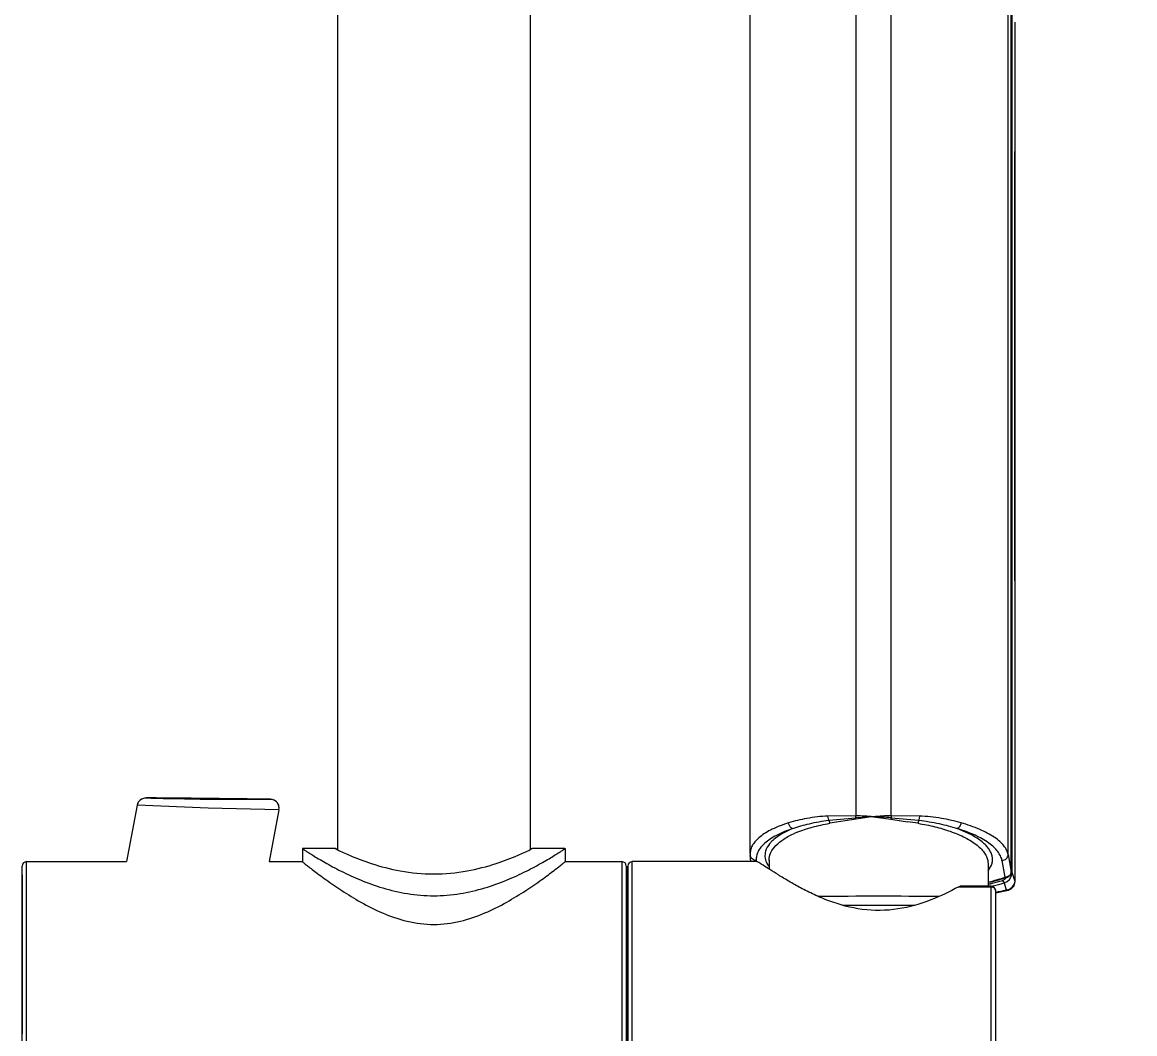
# Model space of a CAD drawing. Header units: millimetres. Extents: x 5438 to 6032, y -2661 to -1821.
# Drawn here: x 5611.39 to 5643.16, y -2220.83 to -2191.93 of the extents above; entities that cross this region are included whole.
import ezdxf

# ---------------------------------------------------------------- set-up
doc = ezdxf.new("R2010")
doc.units = ezdxf.units.MM
doc.header["$LTSCALE"] = 0.1
doc.layers.get('0').update_dxf_attribs({"lineweight": 15})
doc.layers.add('DIM', color=3, linetype='Continuous', lineweight=9)
doc.styles.get("Standard").update_dxf_attribs({"font": 'arial.ttf'})
doc.dimstyles.new('ISO-25', dxfattribs={"dimtxt": 2.5, "dimasz": 2.5, "dimexe": 1.25, "dimexo": 0.625, "dimtad": 1, "dimlfac": 5, "dimtxsty": 'Standard', "dimcen": 2.5, "dimadec": 0, "dimazin": 0, "dimtfac": 1, "dimtmove": 0, "dimatfit": 3, "dimfxl": 0, "dimarcsym": 0})

# ---------------------------------------------------------------- blocks, each defined once
blk = doc.blocks.new('*D122')
at = {"layer": 'Defpoints', "color": 0}
for p in [(5623.138, -2068.044), (5711.58, -2580.443), (5737.212, -2580.443)]:
    blk.add_point(p, dxfattribs=at)
at = {"layer": 'DIM', "color": 0, "lineweight": -2}
for p, q in [((5623.763, -2068.044), (5738.462, -2068.044)), ((5737.212, -2072.044), (5737.212, -2576.443)), ((5712.205, -2580.443), (5738.462, -2580.443))]:
    blk.add_line(p, q, dxfattribs=at)
at = {"layer": 'DIM', "color": 0}
for points in [[(5736.545, -2072.044), (5737.879, -2072.044), (5737.212, -2068.044)], [(5736.545, -2576.443), (5737.879, -2576.443), (5737.212, -2580.443)]]:
    blk.add_solid(points, dxfattribs=at)
at = {"layer": 'DIM', "color": 0, "insert": (5733.965, -2324.243), "char_height": 4, "attachment_point": 5, "rotation": 90}
blk.add_mtext('(2280)', dxfattribs=at)

msp = doc.modelspace()

# ---------------------------------------------------------------- linework, layer by layer
at = {"color": 7, "linetype": 'Continuous'}
for p, q in [((5620.3878, -2157.849), (5620.3878, -2215.5681)), ((5625.8878, -2157.849), (5625.8878, -2215.5681)), ((5632.1745, -2215.6747), (5632.1745, -2190.4082)), ((5635.1874, -2190.3913), (5635.1874, -2214.5958)), ((5636.2002, -2214.5956), (5636.2001, -2190.391)), ((5639.5414, -2215.7092), (5639.5414, -2191.0073)), ((5639.6307, -2191.1323), (5639.6294, -2192.4226)), ((5639.7374, -2216.4775), (5639.7372, -2191.929)), ((5639.6294, -2192.4226), (5639.6296, -2216.1852)), ((5614.9533, -2214.0949), (5614.8481, -2214.1018)), ((5614.9585, -2214.0895), (5614.9369, -2214.0901)), ((5614.9851, -2214.0891), (5614.9585, -2214.0895)), ((5618.422, -2214.1329), (5614.9714, -2214.0965)), ((5615.0177, -2214.0888), (5614.9851, -2214.0891)), ((5615.0196, -2214.0988), (5614.9922, -2214.0976)), ((5615.0789, -2214.0884), (5615.0177, -2214.0888)), ((5615.0735, -2214.1009), (5615.0196, -2214.0988)), ((5615.1435, -2214.1032), (5615.0735, -2214.1009)), ((5615.2165, -2214.0885), (5615.0789, -2214.0884)), ((5615.2621, -2214.1067), (5615.1435, -2214.1032)), ((5615.5803, -2214.0905), (5615.2165, -2214.0885)), ((5615.4098, -2214.1104), (5615.2621, -2214.1067)), ((5615.5861, -2214.1144), (5615.4098, -2214.1104)), ((5616.2139, -2214.0962), (5615.5803, -2214.0905)), ((5615.7893, -2214.1185), (5615.5861, -2214.1144)), ((5616.0169, -2214.1225), (5615.7893, -2214.1185)), ((5616.2684, -2214.1264), (5616.0169, -2214.1225)), ((5617.8147, -2214.1143), (5616.2139, -2214.0962)), ((5616.4725, -2214.1291), (5616.2684, -2214.1264)), ((5616.6894, -2214.1316), (5616.4725, -2214.1291)), ((5616.9167, -2214.1339), (5616.6894, -2214.1316)), ((5617.1472, -2214.1357), (5616.9167, -2214.1339)), ((5617.3719, -2214.137), (5617.1472, -2214.1357)), ((5617.5825, -2214.1377), (5617.3719, -2214.137)), ((5617.7721, -2214.138), (5617.5825, -2214.1377)), ((5617.9364, -2214.1379), (5617.7721, -2214.138)), ((5618.192, -2214.1202), (5617.8147, -2214.1143)), ((5618.0738, -2214.1374), (5617.9364, -2214.1379)), ((5618.2177, -2214.1364), (5618.0738, -2214.1374)), ((5618.3116, -2214.1226), (5618.192, -2214.1202)), ((5618.3216, -2214.1352), (5618.2177, -2214.1364)), ((5618.3764, -2214.1243), (5618.3116, -2214.1226)), ((5618.3761, -2214.1342), (5618.3216, -2214.1352)), ((5618.4029, -2214.1336), (5618.3761, -2214.1342)), ((5618.4096, -2214.1253), (5618.3764, -2214.1243)), ((5618.4229, -2214.133), (5618.4029, -2214.1336)), ((5618.4363, -2214.1263), (5618.4096, -2214.1253)), ((5614.6711, -2214.2954), (5614.3638, -2215.909)), ((5616.6936, -2214.3839), (5614.6711, -2214.2954)), ((5618.7181, -2214.4266), (5616.6936, -2214.3839)), ((5618.7181, -2214.4266), (5618.4357, -2215.909)), ((5618.7187, -2214.3362), (5618.7071, -2214.2933)), ((5618.7181, -2214.4266), (5618.7225, -2214.3755)), ((5618.7225, -2214.3765), (5618.7187, -2214.3362)), ((5618.7225, -2214.3765), (5618.7225, -2214.3755)), ((5635.1874, -2214.5958), (5634.3939, -2214.6054)), ((5634.4181, -2214.7271), (5634.3939, -2214.6054)), ((5634.4181, -2214.7271), (5635.1914, -2214.6549)), ((5634.4181, -2214.7271), (5634.4456, -2214.8141)), ((5635.1989, -2214.6969), (5634.4456, -2214.8141)), ((5635.1914, -2214.6549), (5635.1887, -2214.5958)), ((5635.6926, -2214.6243), (5635.1914, -2214.6549)), ((5635.6927, -2214.6243), (5636.1901, -2214.6967)), ((5636.1901, -2214.6967), (5636.2435, -2214.7048)), ((5636.1989, -2214.5956), (5636.1971, -2214.6546)), ((5636.2037, -2214.6551), (5636.1971, -2214.6546)), ((5636.1989, -2214.5956), (5636.2037, -2214.6551)), ((5637.0103, -2214.6048), (5636.2002, -2214.5956)), ((5636.2037, -2214.6551), (5636.9903, -2214.7266)), ((5636.2435, -2214.7048), (5636.6688, -2214.7668)), ((5636.9903, -2214.7266), (5636.9655, -2214.8135)), ((5637.0103, -2214.6048), (5636.9903, -2214.7266)), ((5638.4968, -2215.1468), (5638.0869, -2214.9651)), ((5619.3878, -2215.5342), (5619.3878, -2215.9087)), ((5620.3289, -2215.534), (5619.391, -2215.534)), ((5620.3258, -2215.534), (5620.3253, -2215.5342)), ((5620.3253, -2215.5342), (5620.381, -2215.5652)), ((5620.381, -2215.5555), (5620.3258, -2215.534)), ((5625.9498, -2215.534), (5625.8946, -2215.5555)), ((5625.8946, -2215.5652), (5625.9503, -2215.5342)), ((5626.8845, -2215.534), (5625.9467, -2215.534)), ((5625.9503, -2215.5342), (5625.9498, -2215.534)), ((5626.8878, -2215.5342), (5626.8878, -2215.9092)), ((5632.1746, -2215.675), (5632.1766, -2215.7251)), ((5632.1916, -2215.909), (5632.1766, -2215.7251)), ((5632.7183, -2215.8527), (5632.7183, -2215.8523)), ((5632.7219, -2215.9108), (5632.7183, -2215.8527)), ((5632.7183, -2215.8533), (5632.7183, -2216.1231)), ((5639.5414, -2215.7092), (5639.6294, -2216.1985)), ((5611.3878, -2225.5342), (5611.3878, -2216.034)), ((5611.5128, -2215.909), (5614.3638, -2215.909)), ((5611.5128, -2225.659), (5611.5128, -2215.9092)), ((5618.4357, -2215.909), (5619.3878, -2215.909)), ((5626.8878, -2215.909), (5628.5128, -2215.909)), ((5628.5128, -2215.9092), (5628.5128, -2225.659)), ((5628.6378, -2216.034), (5628.6378, -2225.5342)), ((5628.6379, -2216.0505), (5628.6378, -2220.8254)), ((5628.6783, -2216.034), (5628.6784, -2220.7607)), ((5628.6784, -2225.5342), (5628.6784, -2216.0339)), ((5628.8033, -2225.6589), (5628.8033, -2215.909)), ((5632.3677, -2215.909), (5628.8033, -2215.909)), ((5632.351, -2215.9102), (5632.3481, -2215.8751)), ((5632.6518, -2215.9589), (5632.6998, -2216.0386)), ((5638.9647, -2215.9093), (5638.9682, -2215.9586)), ((5638.9682, -2215.9586), (5638.9683, -2215.9679)), ((5638.9683, -2215.9667), (5638.9683, -2216.6079)), ((5638.9747, -2216.1709), (5639.0661, -2216.0094)), ((5639.3639, -2215.8734), (5639.4505, -2216.3548)), ((5611.3877, -2216.284), (5611.3878, -2220.8254)), ((5638.9683, -2216.4835), (5639.0101, -2216.483)), ((5639.0101, -2216.483), (5639.067, -2216.4857)), ((5639.3766, -2216.4459), (5639.4236, -2216.5165)), ((5639.3909, -2216.3939), (5639.5152, -2216.3546)), ((5639.4236, -2216.5166), (5639.5123, -2216.4789)), ((5639.5141, -2216.3462), (5639.4505, -2216.3548)), ((5639.4505, -2216.3548), (5639.5152, -2216.3546)), ((5639.5123, -2216.4789), (5639.5775, -2216.4208)), ((5639.5152, -2216.3546), (5639.5169, -2216.354)), ((5639.5775, -2216.4208), (5639.6382, -2216.3144)), ((5639.6294, -2216.1985), (5639.6147, -2216.2603)), ((5639.6297, -2216.2016), (5639.6294, -2216.1985)), ((5639.6296, -2216.1852), (5639.6298, -2216.1852)), ((5639.6297, -2216.2016), (5639.6298, -2216.1854)), ((5639.6382, -2216.3144), (5639.6557, -2216.2168)), ((5639.6383, -2216.2167), (5639.6557, -2216.2178)), ((5639.6557, -2216.2016), (5639.6557, -2216.1854)), ((5639.6557, -2216.2208), (5639.6557, -2216.2016)), ((5639.7373, -2216.4775), (5639.6557, -2216.2168)), ((5639.7153, -2216.566), (5639.7373, -2216.4775)), ((5639.7373, -2216.4775), (5639.739, -2216.4776)), ((5638.1284, -2216.6264), (5638.1722, -2216.6079)), ((5638.1284, -2216.6264), (5639.0533, -2216.6264)), ((5639.0534, -2216.6079), (5638.172, -2216.6079)), ((5639.0494, -2216.5354), (5639.037, -2216.5385)), ((5639.0533, -2225.0529), (5639.0534, -2216.6079)), ((5639.1784, -2216.8002), (5639.5515, -2216.7197)), ((5639.1784, -2216.7329), (5639.1784, -2224.8351)), ((5639.4236, -2216.5166), (5639.4849, -2216.7121)), ((5639.4849, -2216.7121), (5639.5791, -2216.6926)), ((5639.5428, -2216.7215), (5639.4849, -2216.7121)), ((5639.5519, -2216.7196), (5639.5515, -2216.7197)), ((5639.5791, -2216.6926), (5639.6598, -2216.6414)), ((5639.6598, -2216.6414), (5639.7153, -2216.566)), ((5634.8137, -2217.1513), (5635.403, -2217.1505)), ((5635.403, -2217.1505), (5636.2809, -2217.1505)), ((5636.2809, -2217.1505), (5636.8797, -2217.1513)), ((5628.6784, -2220.7607), (5628.6783, -2225.5213))]:
    msp.add_line(p, q, dxfattribs=at)
for points in [[(5639.6301, -2208.9434), (5639.6297, -2202.8993), (5639.6296, -2200.2337), (5639.6296, -2197.7601), (5639.6296, -2195.452), (5639.6294, -2193.2895), (5639.6298, -2191.2502), (5639.7786, -2189.335)], [(5639.7389, -2216.4776), (5639.7337, -2199.3116), (5639.7387, -2191.9291)], [(5639.6298, -2216.1852), (5639.6302, -2212.4193), (5639.6301, -2208.9434)], [(5614.9369, -2214.0901), (5614.9276, -2214.0904), (5614.9189, -2214.0908), (5614.9103, -2214.0913), (5614.9011, -2214.092), (5614.8901, -2214.0931), (5614.8749, -2214.0954), (5614.8526, -2214.1003), (5614.8232, -2214.1102), (5614.7908, -2214.1261), (5614.758, -2214.1489), (5614.7276, -2214.1786), (5614.7019, -2214.2142), (5614.6823, -2214.255), (5614.6711, -2214.2954)], [(5614.9922, -2214.0976), (5614.9716, -2214.0965), (5614.9638, -2214.0961), (5614.9577, -2214.0957), (5614.9532, -2214.0953)], [(5618.4432, -2214.1321), (5618.4408, -2214.1322), (5618.4366, -2214.1324), (5618.4306, -2214.1327), (5618.4229, -2214.133)], [(5618.6651, -2214.2203), (5618.6375, -2214.1919), (5618.6079, -2214.1695), (5618.5779, -2214.1529), (5618.5493, -2214.1416), (5618.5247, -2214.135), (5618.5069, -2214.1317), (5618.4945, -2214.13), (5618.4848, -2214.1291), (5618.4761, -2214.1284), (5618.4673, -2214.1278), (5618.458, -2214.1273), (5618.4477, -2214.1268), (5618.4363, -2214.1263)], [(5618.7071, -2214.2933), (5618.6888, -2214.2544), (5618.6651, -2214.2203)], [(5639.067, -2216.4857), (5639.1726, -2216.4574), (5639.3909, -2216.3939)], [(5639.5166, -2216.3534), (5639.522, -2216.3514), (5639.5295, -2216.3483), (5639.537, -2216.3448), (5639.5444, -2216.3409), (5639.5518, -2216.3366), (5639.5591, -2216.3319), (5639.5663, -2216.3266), (5639.5736, -2216.3207), (5639.5808, -2216.3141)], [(5639.5808, -2216.3141), (5639.5879, -2216.3068), (5639.5946, -2216.2989), (5639.6011, -2216.2903), (5639.607, -2216.2811)], [(5639.607, -2216.2811), (5639.6124, -2216.2713), (5639.6171, -2216.261), (5639.6212, -2216.2503), (5639.6245, -2216.2392), (5639.627, -2216.2279), (5639.6287, -2216.2163), (5639.6295, -2216.2047), (5639.6297, -2216.2016)]]:
    msp.add_lwpolyline(points, dxfattribs=at)
for centre, radius, start, end in [((5614.9175, -2214.3424), 0.2508, 157.68694, 169.19709), ((5614.916, -2214.3419), 0.2492, 153.74245, 157.67857), ((5614.9169, -2214.3424), 0.2503, 145.53483, 153.73646), ((5614.9163, -2214.3419), 0.2495, 141.74568, 145.52947), ((5614.9172, -2214.3427), 0.2508, 132.36933, 141.73772), ((5614.9162, -2214.3416), 0.2493, 130.20293, 132.36154), ((5614.917, -2214.3427), 0.2506, 118.82044, 130.18779), ((5614.9163, -2214.3415), 0.2492, 117.06784, 118.80654), ((5614.917, -2214.343), 0.2508, 105.93671, 117.05605), ((5614.917, -2214.3404), 0.2482, 81.26685, 81.59182), ((5618.4137, -2214.2034), 0.071, 82.44791, 83.27973), ((5618.4725, -2214.3798), 0.25, 44.72953, 96.76269), ((5618.4731, -2214.3792), 0.2492, 42.00675, 44.73435), ((5618.4719, -2214.3802), 0.2508, 29.84914, 41.99168), ((5618.4734, -2214.3792), 0.2489, 28.88331, 29.82943), ((5618.4717, -2214.3801), 0.2508, 17.97286, 28.8689), ((5618.473, -2214.3796), 0.2495, 14.22342, 17.96199), ((5618.4721, -2214.3798), 0.2504, 4.83685, 14.21689), ((5618.4736, -2214.3797), 0.2489, 2.99581, 4.8277), ((5618.4732, -2214.3797), 0.2493, 0.96215, 2.99427), ((5634.4456, -2232.1962), 17.616, 85.94039, 87.58651), ((5634.6152, -2214.78), 0.5897, 8.10044, 12.25458), ((5638.8112, -2237.5446), 23.1314, 97.74801, 98.98413), ((5634.6603, -2236.042), 21.4425, 85.88992, 87.24033), ((5636.9548, -2232.3741), 17.7946, 92.43055, 94.06726), ((5637.2613, -2214.8526), 1.0824, 169.4624, 171.71949), ((5633.663, -2234.8134), 20.2707, 80.62366, 81.47254), ((5634.6308, -2217.801), 2.9507, 112.23198, 113.62392), ((5637.3607, -2217.2614), 2.4004, 60.39259, 61.75237), ((5633.5616, -2216.1064), 1.0939, 130.83024, 134.64147), ((5611.5127, -2216.034), 0.125, 90.0012, 179.92397), ((5628.5129, -2216.034), 0.125, 0.07014, 89.9988), ((5628.8033, -2216.034), 0.125, 89.99951, 179.93068), ((5633.1755, -2215.6926), 0.5875, 204.15589, 206.94701), ((5636.9836, -2208.6747), 8.0671, 284.54901, 285.66263), ((5637.124, -2208.8474), 7.9254, 284.35838, 286.51259), ((5637.2252, -2209.5163), 7.1914, 285.61963, 288.02524), ((5639.489, -2216.4776), 0.25, 284.58265, 0.08584), ((5639.0795, -2216.1854), 0.55, 358.63044, 0.01821), ((5639.6258, -2216.8552), 0.6387, 88.87607, 89.6098), ((5636.8735, -2207.8871), 8.9178, 283.68887, 284.04004), ((5636.9293, -2208.1096), 8.6885, 284.12369, 284.39613), ((5639.0533, -2216.7313), 0.1233, 88.68023, 89.9993), ((5639.0533, -2216.733), 0.125, 0.03429, 88.69266), ((5636.8073, -2207.4118), 9.4734, 283.80238, 284.05149), ((5636.9469, -2207.9535), 8.9141, 284.02642, 286.13128), ((5636.8254, -2206.4058), 10.6439, 282.86005, 284.46913), ((5639.5304, -2216.6386), 0.0837, 278.46364, 284.56121), ((5635.8442, -2802.1433), 585.2442, 89.8312101, 90.1702235)]:
    msp.add_arc(centre, radius, start, end, dxfattribs=at)
for points, knots in [([(5639.6557, -2216.1854), (5639.6557, -2215.1366), (5639.6556, -2213.0391), (5639.6554, -2209.8929), (5639.6552, -2206.7467), (5639.655, -2203.6005), (5639.6548, -2200.9787), (5639.6548, -2198.8812), (5639.6549, -2197.3081), (5639.655, -2195.735), (5639.6553, -2194.1619), (5639.6558, -2192.9821), (5639.6554, -2192.1957), (5639.6574, -2191.6726), (5639.6605, -2191.2804), (5639.6669, -2191.0193)], [0, 0, 0, 0, 0.1250179, 0.2500357, 0.3750536, 0.5000714, 0.6250891, 0.6875979, 0.7501067, 0.8126155, 0.8751239, 0.9376328, 0.9532554, 0.9688617, 1, 1, 1, 1]), ([(5614.9584, -2214.0957), (5614.9578, -2214.0956), (5614.9565, -2214.0955), (5614.9553, -2214.0953), (5614.9546, -2214.0953)], [0, 0, 0, 0, 0.499711, 1, 1, 1, 1]), ([(5633.2703, -2214.8014), (5633.1102, -2214.8526), (5632.8254, -2214.9587), (5632.5122, -2215.1412), (5632.3344, -2215.3039), (5632.2434, -2215.4229), (5632.1873, -2215.5464), (5632.1746, -2215.6321), (5632.1745, -2215.6734)], [0, 0, 0, 0, 0.3407407, 0.6145519, 0.727781, 0.8272792, 0.916236, 1, 1, 1, 1]), ([(5634.3939, -2214.6054), (5634.1931, -2214.6173), (5633.8137, -2214.66), (5633.4416, -2214.7472), (5633.2703, -2214.8014)], [0, 0, 0, 0, 0.5281082, 1, 1, 1, 1]), ([(5633.3876, -2214.9662), (5633.3732, -2214.961), (5633.3133, -2214.9241), (5633.2794, -2214.8545), (5633.2703, -2214.8014)], [0, 0, 0, 0, 0.2207771, 1, 1, 1, 1]), ([(5633.3876, -2214.9662), (5633.5427, -2214.9081), (5633.8831, -2214.8096), (5634.2319, -2214.7499), (5634.4181, -2214.7271)], [0, 0, 0, 0, 0.46886, 1, 1, 1, 1]), ([(5633.5144, -2215.0697), (5633.655, -2215.0122), (5633.9622, -2214.9116), (5634.2777, -2214.8431), (5634.4456, -2214.814)], [0, 0, 0, 0, 0.471407, 1, 1, 1, 1]), ([(5636.9655, -2214.8135), (5637.1283, -2214.8404), (5637.4392, -2214.9035), (5637.744, -2214.9922), (5637.8874, -2215.0423)], [0, 0, 0, 0, 0.5206403, 1, 1, 1, 1]), ([(5636.9903, -2214.7266), (5637.1859, -2214.7495), (5637.5562, -2214.8101), (5637.9187, -2214.9078), (5638.0869, -2214.9651)], [0, 0, 0, 0, 0.525596, 1, 1, 1, 1]), ([(5638.1972, -2214.8002), (5638.0132, -2214.7467), (5637.6199, -2214.6602), (5637.2199, -2214.6167), (5637.0103, -2214.6048)], [0, 0, 0, 0, 0.4772868, 1, 1, 1, 1]), ([(5638.1972, -2214.8002), (5638.1904, -2214.8368), (5638.1658, -2214.9014), (5638.1154, -2214.9537), (5638.0869, -2214.9651)], [0, 0, 0, 0, 0.548248, 1, 1, 1, 1]), ([(5639.5414, -2215.7092), (5639.5331, -2215.6649), (5639.5014, -2215.5741), (5639.417, -2215.4469), (5639.2966, -2215.3238), (5639.0754, -2215.155), (5638.7077, -2214.9657), (5638.3796, -2214.8539), (5638.1972, -2214.8002)], [0, 0, 0, 0, 0.0800347, 0.1685228, 0.2694874, 0.3849216, 0.6619057, 1, 1, 1, 1]), ([(5633.3876, -2214.9662), (5633.2294, -2215.018), (5633.0076, -2215.1064), (5632.7478, -2215.2573), (5632.5964, -2215.3709), (5632.4787, -2215.4902), (5632.3961, -2215.6151), (5632.3514, -2215.7448), (5632.3457, -2215.8326), (5632.3481, -2215.8751)], [0, 0, 0, 0, 0.3390704, 0.4832843, 0.6110716, 0.7236171, 0.8230744, 0.9133895, 1, 1, 1, 1]), ([(5632.7183, -2215.8526), (5632.7183, -2215.8178), (5632.7267, -2215.7464), (5632.7783, -2215.6019), (5632.9109, -2215.4262), (5633.1476, -2215.2436), (5633.3406, -2215.1448), (5633.4484, -2215.0976)], [0, 0, 0, 0, 0.0947433, 0.1932614, 0.4138715, 0.6804988, 1, 1, 1, 1]), ([(5633.3876, -2214.9662), (5633.2824, -2215.009), (5633.0929, -2215.0984), (5632.9186, -2215.2163), (5632.8464, -2215.2787)], [0, 0, 0, 0, 0.5432484, 1, 1, 1, 1]), ([(5637.8874, -2215.0423), (5638.0356, -2215.094), (5638.3029, -2215.2035), (5638.5986, -2215.3846), (5638.7752, -2215.5441), (5638.8713, -2215.6618), (5638.937, -2215.7829), (5638.9594, -2215.8679), (5638.9645, -2215.9092)], [0, 0, 0, 0, 0.3263223, 0.5990036, 0.7154577, 0.8196439, 0.9134398, 1, 1, 1, 1]), ([(5639.3639, -2215.8734), (5639.3549, -2215.8296), (5639.3249, -2215.7399), (5639.2466, -2215.6119), (5639.1325, -2215.4885), (5638.9228, -2215.3206), (5638.5736, -2215.1312), (5638.2611, -2215.0175), (5638.0869, -2214.9651)], [0, 0, 0, 0, 0.0821666, 0.1722526, 0.2740998, 0.3898245, 0.6653057, 1, 1, 1, 1]), ([(5639.0661, -2216.0094), (5639.0789, -2215.975), (5639.0966, -2215.9037), (5639.0962, -2215.7929), (5639.0682, -2215.6825), (5639.0134, -2215.574), (5638.9329, -2215.4679), (5638.7839, -2215.3226), (5638.6464, -2215.2311), (5638.5467, -2215.1744)], [0, 0, 0, 0, 0.1028705, 0.2035474, 0.3072654, 0.4187604, 0.5416976, 0.6786464, 1, 1, 1, 1]), ([(5619.3878, -2215.5342), (5619.3878, -2215.5364), (5619.3971, -2215.5408), (5619.4089, -2215.5519), (5619.4341, -2215.5679), (5619.4666, -2215.5901), (5619.509, -2215.6175), (5619.5823, -2215.6646), (5619.6949, -2215.7347), (5619.8535, -2215.8302), (5620.0418, -2215.9392), (5620.2574, -2216.0578), (5620.5912, -2216.2305), (5621.0624, -2216.4481), (5621.6925, -2216.6775), (5622.3934, -2216.842), (5622.8869, -2216.8831), (5623.1378, -2216.8831)], [0, 0, 0, 0, 0.0016517, 0.0060602, 0.0132201, 0.0230811, 0.0355636, 0.0505835, 0.0878355, 0.1339842, 0.1880867, 0.2492643, 0.3166753, 0.4670738, 0.6342358, 0.8137088, 1, 1, 1, 1]), ([(5623.1378, -2216.8831), (5623.3887, -2216.8831), (5623.8822, -2216.842), (5624.5829, -2216.6772), (5625.2133, -2216.4481), (5625.6847, -2216.2309), (5626.0183, -2216.0579), (5626.2337, -2215.9391), (5626.4219, -2215.8302), (5626.5806, -2215.7347), (5626.6932, -2215.6646), (5626.7665, -2215.6175), (5626.8089, -2215.5901), (5626.8413, -2215.5678), (5626.8666, -2215.5519), (5626.8784, -2215.5408), (5626.8878, -2215.5364), (5626.8878, -2215.5342)], [0, 0, 0, 0, 0.1862833, 0.3657442, 0.5329452, 0.6833844, 0.7507461, 0.8118791, 0.8659765, 0.9121428, 0.9493976, 0.9644124, 0.9768887, 0.9867481, 0.9939171, 0.998341, 1, 1, 1, 1]), ([(5632.793, -2215.3281), (5632.7709, -2215.35), (5632.6948, -2215.4325), (5632.6355, -2215.533), (5632.6131, -2215.6111)], [0, 0, 0, 0, 0.2769391, 1, 1, 1, 1]), ([(5620.381, -2215.5652), (5620.4956, -2215.623), (5620.8145, -2215.767), (5621.4084, -2215.9933), (5622.2109, -2216.2017), (5622.8176, -2216.2587), (5623.1378, -2216.2587)], [0, 0, 0, 0, 0.1343981, 0.3661305, 0.6647216, 1, 1, 1, 1]), ([(5623.1378, -2216.2587), (5623.458, -2216.2587), (5624.0646, -2216.2017), (5624.8671, -2215.9933), (5625.461, -2215.767), (5625.7799, -2215.623), (5625.8946, -2215.5652)], [0, 0, 0, 0, 0.3352663, 0.6338579, 0.8655952, 1, 1, 1, 1]), ([(5632.3481, -2215.8751), (5632.3268, -2215.8749), (5632.2843, -2215.8673), (5632.2291, -2215.8349), (5632.1899, -2215.7857), (5632.1783, -2215.7455), (5632.1766, -2215.7254)], [0, 0, 0, 0, 0.25725, 0.5100009, 0.7568321, 1, 1, 1, 1]), ([(5632.6131, -2215.6111), (5632.5983, -2215.6629), (5632.5865, -2215.7746), (5632.6167, -2215.8824), (5632.6394, -2215.933)], [0, 0, 0, 0, 0.4923161, 1, 1, 1, 1]), ([(5639.3639, -2215.8734), (5639.3866, -2215.8733), (5639.432, -2215.8646), (5639.4903, -2215.8284), (5639.5305, -2215.7742), (5639.5409, -2215.7306), (5639.5414, -2215.7092)], [0, 0, 0, 0, 0.2561729, 0.5098897, 0.7578482, 1, 1, 1, 1]), ([(5619.3878, -2215.9092), (5619.3878, -2215.9092), (5619.3878, -2215.9093), (5619.3878, -2215.9094), (5619.3879, -2215.9094)], [0, 0, 0, 0, 0.433888, 1, 1, 1, 1]), ([(5619.3879, -2215.9094), (5619.392, -2215.9186), (5619.4257, -2215.9385), (5619.4808, -2215.991), (5619.5808, -2216.0656), (5619.7106, -2216.1671), (5619.8728, -2216.2886), (5620.1402, -2216.4837), (5620.5319, -2216.7522), (5621.0662, -2217.0822), (5621.6833, -2217.3942), (5622.3794, -2217.6352), (5622.8825, -2217.7019), (5623.1378, -2217.7019)], [0, 0, 0, 0, 0.0071352, 0.025799, 0.0553127, 0.094748, 0.1430095, 0.1989192, 0.3295377, 0.479669, 0.6440742, 0.8189461, 1, 1, 1, 1]), ([(5623.1378, -2217.7019), (5623.3931, -2217.7019), (5623.8963, -2217.6352), (5624.5925, -2217.3942), (5625.2096, -2217.0821), (5625.744, -2216.752), (5626.1357, -2216.4835), (5626.4031, -2216.2884), (5626.5653, -2216.1669), (5626.695, -2216.0654), (5626.795, -2215.9909), (5626.8499, -2215.9383), (5626.8838, -2215.9186), (5626.8877, -2215.9094)], [0, 0, 0, 0, 0.1810736, 0.3559709, 0.5204007, 0.6705512, 0.8011765, 0.8570871, 0.9053398, 0.9447653, 0.9742601, 0.992897, 1, 1, 1, 1]), ([(5626.8877, -2215.9094), (5626.8878, -2215.9094), (5626.8878, -2215.9093), (5626.8878, -2215.9092), (5626.8878, -2215.9092)], [0, 0, 0, 0, 0.5630779, 1, 1, 1, 1]), ([(5638.1284, -2216.6264), (5637.8716, -2216.7657), (5637.3142, -2217.0358), (5636.3875, -2217.3086), (5635.3789, -2217.3209), (5634.5801, -2217.1011), (5634.006, -2216.8576), (5633.6252, -2216.666), (5633.2869, -2216.4757), (5632.9942, -2216.2986), (5632.7524, -2216.1455), (5632.5851, -2216.0375), (5632.4809, -2215.972), (5632.4275, -2215.9385), (5632.3916, -2215.9196), (5632.3728, -2215.909), (5632.3662, -2215.909)], [0, 0, 0, 0, 0.141334, 0.2989855, 0.4633744, 0.6219713, 0.6959632, 0.7650037, 0.8280228, 0.8837101, 0.9304473, 0.9665183, 0.979971, 0.9901101, 0.9968021, 1, 1, 1, 1]), ([(5639.3766, -2216.4459), (5639.3867, -2216.4429), (5639.4276, -2216.4261), (5639.4612, -2216.3944), (5639.4808, -2216.3672)], [0, 0, 0, 0, 0.2387949, 1, 1, 1, 1]), ([(5639.6147, -2216.2603), (5639.6051, -2216.2804), (5639.5766, -2216.3172), (5639.5359, -2216.3393), (5639.5141, -2216.3462)], [0, 0, 0, 0, 0.4936159, 1, 1, 1, 1]), ([(5639.0533, -2216.6263), (5639.0846, -2216.6264), (5639.1468, -2216.6449), (5639.1783, -2216.7049), (5639.1784, -2216.7329)], [0, 0, 0, 0, 0.5277009, 1, 1, 1, 1])]:
    msp.add_open_spline(points, degree=3, knots=knots, dxfattribs=at)

# ---------------------------------------------------------------- dimensions: what is measured, and where the dimension line sits
at = {"layer": 'DIM'}
dim = msp.add_linear_dim(base=(5737.2119, -2580.4433), p1=(5623.1378, -2068.0436), p2=(5711.5796, -2580.4433), angle=90, text='(2280)', dimstyle='ISO-25', override={"dimtxt": 4, "dimasz": 4, "dimlfac": 4, "dimadec": 1, "dimfxl": 1.25}, dxfattribs=at)
dim.commit()
dim.dimension.update_dxf_attribs({"geometry": '*D122', "text_midpoint": (5733.9648, -2324.2434)})

doc.saveas('drawing.dxf')
